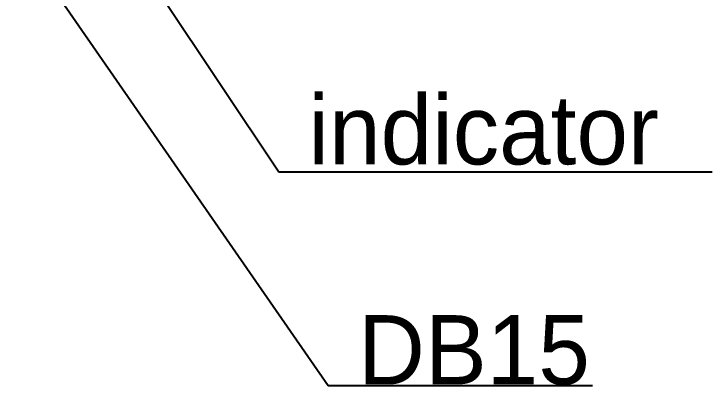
# Model space of a CAD drawing. Header units: millimetres. Extents: x 4086 to 8300, y 123 to 1549.
# Drawn here: x 6767.3 to 6837.8, y 664 to 703.6 of the extents above; entities that cross this region are included whole.
import ezdxf
from ezdxf import colors
from ezdxf.entities.mleader import LeaderData, LeaderLine
from ezdxf.math import Vec2, Vec3

# ---------------------------------------------------------------- set-up
doc = ezdxf.new("R2010")
doc.units = ezdxf.units.MM
doc.layers.add('多重引线', color=7, linetype='Continuous')
doc.styles.add('思源黑', font='SourceHanSansCN-Normal.ttf')

msp = doc.modelspace()

# ---------------------------------------------------------------- leaders
at = {"layer": '多重引线'}
ml = msp.add_multileader_mtext('Standard', dxfattribs=at)
ml.set_content('{\\C7;indicator}', style='思源黑')
ml.set_leader_properties()
ml.build(insert=Vec2(0, 0))
ml.multileader.update_dxf_attribs({"text_left_attachment_type": 5, "text_right_attachment_type": 5, "dogleg_length": 1, "arrow_head_size": 6})
ctx = ml.context
ctx.base_point, ctx.char_height, ctx.arrow_head_size, ctx.plane_origin = Vec3(6795.0692, 687.6358), 7, 6, Vec3(6757.3056, 749.9645)
ctx.left_attachment, ctx.right_attachment = 5, 5
notes = []
notes.append((ctx, [(0, (1, 1, 0), (6794.0692, 687.6358), (1, 0), 1, [(0, [(6761.1448, 737.0561)], 0, [])])]))
ctx.mtext.insert, ctx.mtext.flow_direction = Vec3(6797.0692, 695.3736), 5
ml = msp.add_multileader_mtext('Standard', dxfattribs=at)
ml.set_content('DB15', style='思源黑')
ml.set_leader_properties()
ml.build(insert=Vec2(0, 0))
ml.multileader.update_dxf_attribs({"text_left_attachment_type": 5, "text_right_attachment_type": 5, "dogleg_length": 1, "arrow_head_size": 6})
ctx = ml.context
ctx.base_point, ctx.char_height, ctx.arrow_head_size, ctx.plane_origin = Vec3(6800.0674, 666.0166), 7, 6, Vec3(6757.8836, 725.5571)
ctx.left_attachment, ctx.right_attachment = 5, 5
notes.append((ctx, [(0, (1, 1, 0), (6799.0674, 666.0166), (1, 0), 1, [(0, [(6757.8836, 725.5571)], 0, [])])]))
ctx.mtext.insert, ctx.mtext.flow_direction = Vec3(6802.0674, 673.1427), 5
for ctx, leaders in notes:
    for number, flags, end, landing, length, lines in leaders:
        leader = LeaderData()
        leader.index, (leader.has_last_leader_line, leader.has_dogleg_vector, leader.attachment_direction) = number, flags
        leader.last_leader_point, leader.dogleg_vector, leader.dogleg_length = Vec3(end), Vec3(landing), length
        for number, points, colour, breaks in lines:
            line = LeaderLine()
            line.index, line.vertices, line.color, line.breaks = number, Vec3.list(points), colors.encode_raw_color(colour), breaks
            leader.lines.append(line)
        ctx.leaders.append(leader)

doc.saveas('drawing.dxf')
